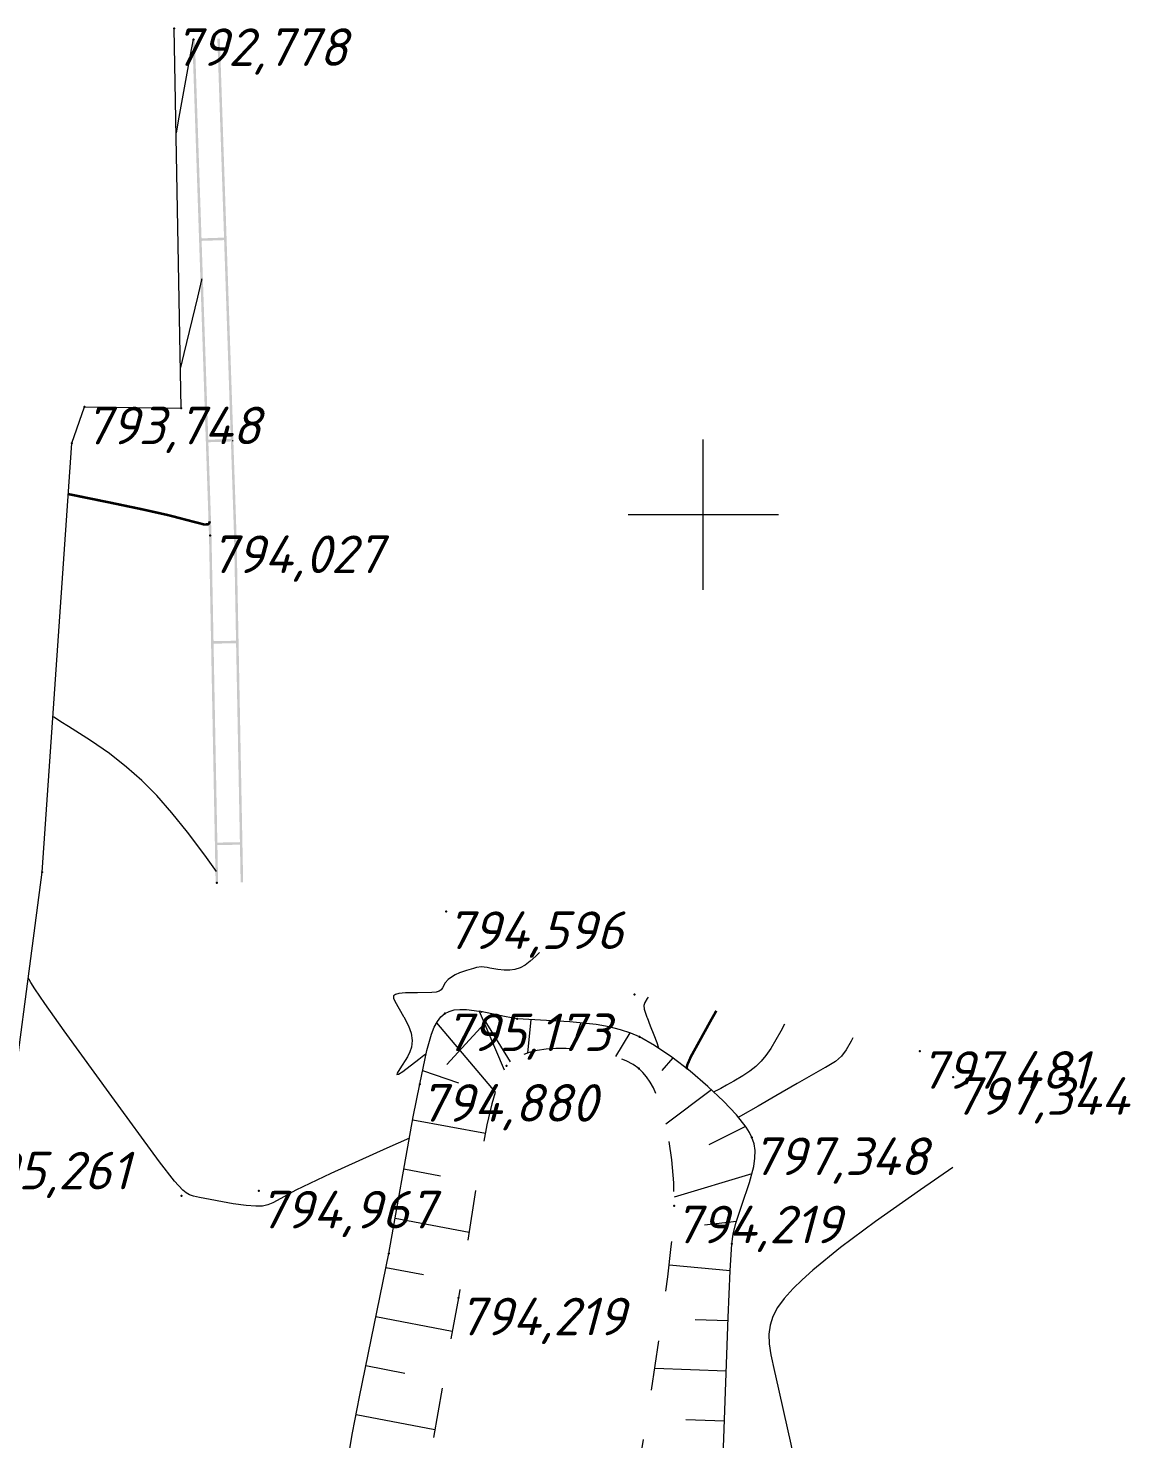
# Model space of a CAD drawing. Header units: metres. Extents: x 629572 to 645168, y 4785785 to 4790166.
# Drawn here: x 634873 to 634917.1, y 4788263.1 to 4788319.4 of the extents above; entities that cross this region are included whole.
import ezdxf

# ---------------------------------------------------------------- set-up
doc = ezdxf.new("R2010")
doc.units = ezdxf.units.M
doc.linetypes.add('Сплошная', pattern=[0])
doc.linetypes.add('Штриховая 2', pattern=[4, 2, -2])
doc.layers.get('0').update_dxf_attribs({"linetype": 'CONTINUOUS'})
for name, color, linetype in [('Горизонтали', 7, 'CONTINUOUS'), ('Дороги  грунтовые_ проселочные (бровка-сплошная)', 7, 'CONTINUOUS'), ('Нурсултан', 7, 'CONTINUOUS'), ('Ограды каменные и жб (H более 1м) - по краю', 7, 'CONTINUOUS'), ('Сетка координатная', 7, 'CONTINUOUS')]:
    doc.layers.add(name, color=color, linetype=linetype)
doc.styles.add('ISOCPEUR', font='isocpeui.ttf')

# ---------------------------------------------------------------- blocks, each defined once
blk = doc.blocks.new('Крест')
at = {"color": 0, "linetype": 'Continuous', "lineweight": 0, "flags": 128}
for points in [[(0, -1), (0, 1)], [(-1, 0), (1, 0)]]:
    blk.add_lwpolyline(points, dxfattribs=at)

msp = doc.modelspace()

# ---------------------------------------------------------------- hatches: boundary and pattern name
at = {"layer": 'Ограды каменные и жб (H более 1м) - по краю'}
for points in [[(634879.66, 4788316.865), (634879.756, 4788314.011), (634879.857, 4788310.984), (634879.907, 4788310.986), (634879.857, 4788310.984), (634879.859, 4788310.934), (634879.909, 4788310.936), (634880.908, 4788310.969), (634880.958, 4788310.971), (634880.957, 4788311.021), (634880.855, 4788314.048), (634880.759, 4788316.902), (634880.688, 4788319.016), (634880.588, 4788319.013), (634880.659, 4788316.899), (634880.755, 4788314.045), (634880.855, 4788311.067), (634879.956, 4788311.037), (634879.856, 4788314.014), (634879.76, 4788316.869), (634879.689, 4788318.983), (634879.589, 4788318.979)], [(634879.93, 4788308.82), (634880.026, 4788305.966), (634880.127, 4788302.938), (634880.129, 4788302.888), (634880.179, 4788302.89), (634881.178, 4788302.924), (634881.177, 4788302.974), (634881.227, 4788302.975), (634881.125, 4788306.003), (634881.029, 4788308.857), (634880.958, 4788310.971), (634880.858, 4788310.967), (634880.929, 4788308.854), (634881.025, 4788305.999), (634881.125, 4788303.022), (634880.226, 4788302.992), (634880.126, 4788305.969), (634880.03, 4788308.823), (634879.959, 4788310.937), (634879.859, 4788310.934)], [(634880.278, 4788297.92), (634880.336, 4788294.892), (634880.337, 4788294.842), (634880.387, 4788294.843), (634880.386, 4788294.893), (634880.387, 4788294.843), (634881.386, 4788294.862), (634881.436, 4788294.863), (634881.435, 4788294.913), (634881.378, 4788297.941), (634881.354, 4788299.187), (634881.354, 4788299.195), (634881.353, 4788299.202), (634881.299, 4788300.811), (634881.228, 4788302.925), (634881.129, 4788302.922), (634881.199, 4788300.808), (634881.253, 4788299.199), (634881.254, 4788299.192), (634881.254, 4788299.185), (634881.278, 4788297.939), (634881.334, 4788294.961), (634880.435, 4788294.944), (634880.378, 4788297.922), (634880.354, 4788299.168), (634880.354, 4788299.168), (634880.354, 4788299.169), (634880.3, 4788300.778), (634880.229, 4788302.892), (634880.129, 4788302.888), (634880.2, 4788300.774), (634880.254, 4788299.166)], [(634881.178, 4788302.924), (634881.228, 4788302.925), (634881.227, 4788302.975), (634881.177, 4788302.974)], [(634880.377, 4788292.727), (634880.431, 4788289.872), (634880.489, 4788286.843), (634880.539, 4788286.844), (634880.489, 4788286.843), (634880.49, 4788286.793), (634880.54, 4788286.794), (634881.54, 4788286.813), (634881.59, 4788286.814), (634881.589, 4788286.864), (634881.539, 4788286.863), (634881.589, 4788286.864), (634881.531, 4788289.893), (634881.477, 4788292.748), (634881.436, 4788294.863), (634881.336, 4788294.861), (634881.377, 4788292.746), (634881.431, 4788289.891), (634881.488, 4788286.913), (634880.588, 4788286.895), (634880.531, 4788289.874), (634880.477, 4788292.729), (634880.437, 4788294.844), (634880.337, 4788294.842)], [(634880.59, 4788285.285), (634880.619, 4788285.286), (634880.59, 4788286.795), (634880.49, 4788286.793), (634880.519, 4788285.284)], [(634881.59, 4788285.304), (634881.619, 4788285.305), (634881.59, 4788286.814), (634881.49, 4788286.813), (634881.519, 4788285.303)]]:
    msp.add_hatch(color=7, dxfattribs=at).paths.add_polyline_path(points)

# ---------------------------------------------------------------- linework, layer by layer
at = {"layer": 'Горизонтали', "color": 34, "linetype": 'Сплошная', "lineweight": 0, "true_color": 0xa55200, "flags": 128}
for points, elevation in [([(634879.622, 4788318.991), (634879.508, 4788318.369), (634879.053, 4788315.88), (634878.939, 4788315.258)], 793), ([(634879.96, 4788309.421), (634879.954, 4788309.386), (634879.793, 4788308.692), (634879.246, 4788306.431), (634879.179, 4788306.153), (634879.151, 4788306.039), (634879.116, 4788305.895), (634879.111, 4788305.874)], 793.5), ([(634880.56, 4788285.742), (634880.087, 4788286.392), (634879.399, 4788287.315), (634878.774, 4788288.09), (634878.164, 4788288.779), (634877.577, 4788289.371), (634876.964, 4788289.914), (634876.274, 4788290.452), (634875.518, 4788290.981), (634874.637, 4788291.54), (634874.335, 4788291.727), (634874.203, 4788291.808), (634874.052, 4788291.901), (634874.043, 4788291.906), (634874.02, 4788291.92)], 794.5), ([(634893.461, 4788282.498), (634893.31, 4788282.352), (634893.089, 4788282.152), (634892.884, 4788282.002), (634892.679, 4788281.893), (634892.476, 4788281.825), (634892.277, 4788281.797), (634892.05, 4788281.796), (634891.795, 4788281.823), (634891.474, 4788281.881), (634891.371, 4788281.902), (634891.125, 4788281.932), (634890.952, 4788281.903), (634890.946, 4788281.902), (634890.825, 4788281.868), (634890.547, 4788281.79), (634890.258, 4788281.693), (634890.083, 4788281.613), (634889.939, 4788281.525), (634889.81, 4788281.42), (634889.693, 4788281.286), (634889.58, 4788281.091), (634889.578, 4788281.088), (634889.527, 4788281.011), (634889.449, 4788280.96), (634889.326, 4788280.924), (634889.155, 4788280.902), (634888.578, 4788280.892), (634888.11, 4788280.887), (634887.842, 4788280.867), (634887.7, 4788280.829), (634887.629, 4788280.77), (634887.624, 4788280.686), (634887.682, 4788280.554), (634888.024, 4788279.946), (634888.031, 4788279.935), (634888.223, 4788279.576), (634888.33, 4788279.277), (634888.37, 4788278.991), (634888.339, 4788278.717), (634888.28, 4788278.537), (634888.187, 4788278.336), (634887.882, 4788277.852), (634887.773, 4788277.689), (634887.753, 4788277.63), (634887.822, 4788277.647), (634887.991, 4788277.754), (634888.642, 4788278.243), (634888.842, 4788278.399), (634888.864, 4788278.415), (634888.916, 4788278.456), (634888.927, 4788278.464), (634888.927, 4788278.464)], 795), ([(634888.263, 4788275.085), (634887.362, 4788274.686), (634885.118, 4788273.675), (634883.722, 4788273.003), (634883.128, 4788272.679), (634882.808, 4788272.505), (634882.599, 4788272.419), (634882.387, 4788272.376), (634882.129, 4788272.369), (634881.735, 4788272.399), (634881.213, 4788272.469), (634879.868, 4788272.714), (634879.633, 4788272.768), (634879.478, 4788272.821), (634879.341, 4788272.896), (634879.206, 4788273.002), (634878.872, 4788273.369), (634878.282, 4788274.145), (634876.371, 4788276.747), (634874.473, 4788279.371), (634873.695, 4788280.472), (634873.303, 4788281.049), (634873.138, 4788281.309), (634873.065, 4788281.429), (634873.043, 4788281.465), (634873.038, 4788281.472), (634873.035, 4788281.479)], 795), ([(634897.795, 4788280.717), (634897.757, 4788280.662), (634897.668, 4788280.513), (634897.625, 4788280.392), (634897.636, 4788280.237), (634897.748, 4788279.923), (634897.754, 4788279.908), (634897.882, 4788279.575), (634898.022, 4788279.21), (634898.138, 4788278.909), (634898.202, 4788278.742), (634898.223, 4788278.687), (634898.225, 4788278.68), (634898.229, 4788278.671)], 795.5), ([(634903.249, 4788279.635), (634903.104, 4788279.365), (634902.697, 4788278.668), (634902.503, 4788278.395), (634902.314, 4788278.167), (634902.1, 4788277.956), (634901.854, 4788277.759), (634901.576, 4788277.573), (634901.216, 4788277.365), (634900.923, 4788277.202), (634900.697, 4788277.077), (634900.543, 4788276.993), (634900.48, 4788276.958), (634900.461, 4788276.948), (634900.432, 4788276.932), (634900.431, 4788276.931), (634900.426, 4788276.929)], 796.5), ([(634905.976, 4788279.094), (634905.906, 4788278.96), (634905.709, 4788278.615), (634905.523, 4788278.367), (634905.278, 4788278.152), (634904.878, 4788277.908), (634904.871, 4788277.904), (634903.752, 4788277.265), (634902.899, 4788276.776), (634902.188, 4788276.368), (634901.493, 4788275.971), (634901.432, 4788275.936), (634901.428, 4788275.934), (634901.404, 4788275.92), (634901.4, 4788275.918)], 797), ([(634909.969, 4788273.919), (634908.676, 4788273.021), (634906.881, 4788271.754), (634905.486, 4788270.713), (634904.381, 4788269.816), (634903.944, 4788269.426), (634903.585, 4788269.076), (634903.232, 4788268.682), (634902.968, 4788268.314), (634902.782, 4788267.962), (634902.668, 4788267.609), (634902.622, 4788267.259), (634902.632, 4788266.871), (634902.698, 4788266.425), (634902.842, 4788265.758), (634902.882, 4788265.584), (634903.492, 4788262.866), (634903.828, 4788261.192), (634903.926, 4788260.537), (634903.963, 4788260.036), (634903.947, 4788259.627), (634903.87, 4788259.122), (634903.868, 4788259.109), (634903.808, 4788258.71), (634903.794, 4788258.386), (634903.823, 4788258.073), (634903.897, 4788257.773), (634904.02, 4788257.472), (634904.192, 4788257.176), (634904.414, 4788256.886), (634904.685, 4788256.599), (634904.957, 4788256.356), (634905.281, 4788256.099), (634906.084, 4788255.542), (634906.863, 4788255.064), (634907.774, 4788254.549), (634909.224, 4788253.785), (634909.884, 4788253.445), (634910.036, 4788253.367), (634910.292, 4788253.235), (634910.335, 4788253.213), (634910.378, 4788253.191), (634910.378, 4788253.191)], 797.5)]:
    msp.add_lwpolyline(points, dxfattribs=dict(at, elevation=elevation))
at = {"layer": 'Горизонтали', "color": 34, "linetype": 'Сплошная', "lineweight": 0, "const_width": 0.1, "flags": 128}
for points, elevation in [([(634880.285, 4788299.734), (634880.275, 4788299.695), (634880.254, 4788299.644), (634880.214, 4788299.613), (634880.07, 4788299.604), (634879.727, 4788299.691), (634878.626, 4788299.979), (634877.546, 4788300.22), (634876.371, 4788300.466), (634875.402, 4788300.664), (634875.018, 4788300.742), (634874.865, 4788300.773), (634874.674, 4788300.811), (634874.667, 4788300.813), (634874.639, 4788300.819)], 794), ([(634900.522, 4788280.176), (634900.317, 4788279.816), (634899.507, 4788278.347), (634899.366, 4788278.026), (634899.342, 4788277.932), (634899.348, 4788277.876), (634899.354, 4788277.862), (634899.357, 4788277.857), (634899.36, 4788277.85), (634899.36, 4788277.849)], 796)]:
    msp.add_lwpolyline(points, dxfattribs=dict(at, elevation=elevation))
at = {"layer": 'Дороги  грунтовые_ проселочные (бровка-сплошная)', "color": 7, "linetype": 'Continuous', "lineweight": 0, "flags": 128}
msp.add_lwpolyline([(634872.062, 4788274.054), (634873.589, 4788285.709), (634874.78, 4788302.853), (634875.287, 4788304.311), (634879.141, 4788304.254), (634878.863, 4788319.429)], dxfattribs=at)
at = {"layer": 'Нурсултан', "color": 251, "linetype": 'Сплошная', "lineweight": 0, "flags": 128}
for points in [[(634896.067, 4788249.563), (634892.116, 4788250.103), (634887.03, 4788250.87), (634885.272, 4788251.159), (634884.496, 4788251.312), (634884.369, 4788251.38), (634884.283, 4788251.491), (634884.238, 4788251.646), (634884.233, 4788251.847), (634884.3, 4788252.248), (634884.569, 4788253.21), (634884.645, 4788253.585), (634885.266, 4788258.565), (634885.538, 4788260.523), (634885.775, 4788262.061), (634885.993, 4788263.308), (634886.269, 4788264.748), (634887.437, 4788270.472), (634888.415, 4788275.935), (634888.672, 4788277.246), (634888.952, 4788278.586), (634889.137, 4788279.238), (634889.254, 4788279.521), (634889.381, 4788279.752), (634889.522, 4788279.934), (634889.677, 4788280.067), (634889.843, 4788280.153), (634890.042, 4788280.208), (634890.273, 4788280.232), (634890.543, 4788280.226), (634891.049, 4788280.158), (634892.043, 4788277.823)], [(634898.702, 4788249.575), (634899.074, 4788249.807), (634899.436, 4788250.118), (634899.778, 4788250.5), (634900.074, 4788250.926), (634900.302, 4788251.368), (634900.449, 4788251.796), (634900.502, 4788252.095), (634900.547, 4788252.526), (634900.613, 4788253.811), (634900.647, 4788255.321), (634900.695, 4788259.04), (634900.732, 4788260.501), (634900.993, 4788267.916), (634901.073, 4788269.785), (634901.138, 4788270.862), (634901.193, 4788271.248), (634901.3, 4788271.685), (634901.441, 4788272.134), (634901.538, 4788272.411), (634901.852, 4788273.314), (634902.02, 4788273.956), (634902.066, 4788274.292), (634902.069, 4788274.593), (634902.029, 4788274.865), (634901.946, 4788275.113), (634901.845, 4788275.309), (634901.707, 4788275.525), (634901.325, 4788276.014), (634900.81, 4788276.566), (634900.187, 4788277.156), (634899.475, 4788277.761), (634898.742, 4788278.322), (634898.051, 4788278.792), (634897.454, 4788279.135), (634897.103, 4788279.288), (634896.699, 4788279.42), (634896.239, 4788279.531), (634895.72, 4788279.622), (634894.67, 4788279.735), (634892.56, 4788279.86), (634892.128, 4788279.931), (634891.049, 4788280.158)]]:
    msp.add_lwpolyline(points, dxfattribs=at)
at = {"layer": 'Нурсултан', "color": 251, "linetype": 'Штриховая 2', "lineweight": 0, "flags": 128}
for points in [[(634892.304, 4788278.136), (634891.049, 4788280.158)], [(634895.672, 4788253.264), (634895.807, 4788253.529), (634895.936, 4788253.834), (634896.058, 4788254.179), (634896.288, 4788254.996), (634896.466, 4788255.812), (634896.639, 4788256.786), (634897.125, 4788260.134), (634897.305, 4788261.233), (634897.864, 4788264.55), (634898.39, 4788268.091), (634898.581, 4788269.543), (634898.721, 4788270.759), (634898.807, 4788271.711), (634898.839, 4788272.388), (634898.818, 4788273.307), (634898.744, 4788274.227), (634898.622, 4788275.089), (634898.455, 4788275.868), (634898.252, 4788276.535), (634898.012, 4788277.094), (634897.879, 4788277.33), (634897.738, 4788277.538), (634897.589, 4788277.716), (634897.432, 4788277.865), (634897.204, 4788278.027), (634896.922, 4788278.177), (634896.592, 4788278.312), (634896.22, 4788278.43), (634895.815, 4788278.527), (634895.389, 4788278.602), (634894.953, 4788278.65), (634894.519, 4788278.673), (634894.111, 4788278.668), (634893.724, 4788278.639), (634893.365, 4788278.584), (634893.039, 4788278.505), (634892.753, 4788278.404), (634892.507, 4788278.28), (634892.304, 4788278.136), (634892.145, 4788277.973), (634892.043, 4788277.823), (634891.943, 4788277.632), (634891.746, 4788277.13), (634891.551, 4788276.46), (634891.357, 4788275.613), (634891.04, 4788273.881), (634890.459, 4788270.13), (634890.217, 4788268.711), (634889.697, 4788265.838), (634889.035, 4788262.033), (634888.477, 4788258.708), (634888.218, 4788257.027), (634888.04, 4788255.655), (634888.015, 4788255.231), (634888.023, 4788254.874), (634888.07, 4788254.551), (634888.156, 4788254.289), (634888.282, 4788254.086), (634888.45, 4788253.941), (634888.783, 4788253.767), (634889.287, 4788253.546), (634889.872, 4788253.316), (634890.489, 4788253.097), (634891.646, 4788252.745), (634892.189, 4788252.61), (634892.699, 4788252.505), (634893.145, 4788252.434), (634893.555, 4788252.39), (634893.93, 4788252.373), (634894.267, 4788252.384), (634894.565, 4788252.422), (634894.825, 4788252.487), (634895.046, 4788252.58), (634895.227, 4788252.699), (634895.383, 4788252.849)]]:
    msp.add_lwpolyline(points, dxfattribs=at)
at = {"layer": 'Нурсултан', "color": 251, "linetype": 'Continuous', "lineweight": 0, "flags": 128}
for points in [[(634891.141, 4788280.139), (634891.131, 4788280.09)], [(634889.349, 4788279.695), (634891.684, 4788276.918)], [(634891.26, 4788279.663), (634889.752, 4788278.034)], [(634891.26, 4788279.663), (634891.336, 4788279.695)], [(634893.113, 4788279.827), (634892.973, 4788278.481)], [(634895.108, 4788279.688), (634894.926, 4788279.175)], [(634897.064, 4788279.301), (634896.494, 4788278.343)], [(634898.783, 4788278.29), (634898.339, 4788277.796)], [(634888.785, 4788277.786), (634890.217, 4788277.291)], [(634900.328, 4788277.022), (634898.504, 4788275.642)], [(634888.395, 4788275.824), (634891.296, 4788275.28)], [(634901.683, 4788275.556), (634900.219, 4788274.822)], [(634888.043, 4788273.856), (634889.497, 4788273.581)], [(634901.942, 4788273.658), (634898.831, 4788272.729)], [(634887.69, 4788271.887), (634890.644, 4788271.324)], [(634901.323, 4788271.758), (634900.054, 4788271.61)], [(634887.324, 4788269.921), (634888.825, 4788269.633)], [(634901.073, 4788269.78), (634898.635, 4788270.015)], [(634886.925, 4788267.961), (634889.974, 4788267.369)], [(634900.988, 4788267.782), (634899.674, 4788267.833)], [(634886.525, 4788266.001), (634888.072, 4788265.698)], [(634900.918, 4788265.783), (634898.063, 4788265.887)], [(634886.133, 4788264.04), (634889.28, 4788263.442)], [(634900.847, 4788263.784), (634899.3, 4788263.837)]]:
    msp.add_lwpolyline(points, dxfattribs=at)
at = {"layer": 'Нурсултан', "color": 7}
for p in [(634878.863, 4788319.429, 6.101), (634879.639, 4788318.981, 6.327), (634875.287, 4788304.311, 7.071), (634879.141, 4788304.254, 6.908), (634874.78, 4788302.853, 7.21), (634880.304, 4788299.167, 7.35), (634873.589, 4788285.709, 8.173), (634880.569, 4788285.285, 7.838), (634889.729, 4788284.146, 7.919), (634897.247, 4788280.826, 8.733), (634889.677, 4788280.067, 8.496), (634892.56, 4788279.86, 8.714), (634897.454, 4788279.135, 8.502), (634908.657, 4788278.562, 10.804), (634892.145, 4788277.973, 7.542), (634892.145, 4788277.973, -786.677), (634897.432, 4788277.865, 7.542), (634888.672, 4788277.246, 8.203), (634909.983, 4788277.52, 10.667), (634901.946, 4788275.113, 10.671), (634879.158, 4788272.788, 8.325), (634882.251, 4788272.982, 8.29), (634898.839, 4788272.388, 7.542), (634898.839, 4788272.388, -786.677), (634887.437, 4788270.472, 8.582), (634901.138, 4788270.862, 10.766), (634890.217, 4788268.711, 7.542), (634890.217, 4788268.711, -786.677)]:
    msp.add_point(p, dxfattribs=at)

# ---------------------------------------------------------------- block references
at = {"layer": 'Сетка координатная', "color": 136, "linetype": 'Continuous', "true_color": 0x008080, "xscale": 3, "yscale": 3}
msp.add_blockref('Крест', (634900, 4788300), dxfattribs=at)

# ---------------------------------------------------------------- texts
at = {"layer": 'Нурсултан', "color": 251, "char_height": 1.5, "attachment_point": 1, "style": 'ISOCPEUR'}
for s, insert in [('792,778', (634878.863, 4788319.429, 6.101)), ('793,748', (634875.287, 4788304.311, 7.071)), ('794,027', (634880.304, 4788299.167, 7.35)), ('794,596', (634889.729, 4788284.146, 7.919)), ('795,173', (634889.677, 4788280.067, 8.496)), ('797,481', (634908.657, 4788278.562, 10.804)), ('794,880', (634888.672, 4788277.246, 8.203)), ('797,344', (634909.983, 4788277.52, 10.667)), ('797,348', (634901.946, 4788275.113, 10.671)), ('795,261', (634870.475, 4788274.542, 8.584)), ('794,967', (634882.251, 4788272.982, 8.29)), ('794,219', (634898.839, 4788272.388, 7.542)), ('794,219', (634890.217, 4788268.711, 7.542))]:
    msp.add_mtext(s, dxfattribs=dict(at, insert=insert))

doc.saveas('drawing.dxf')
